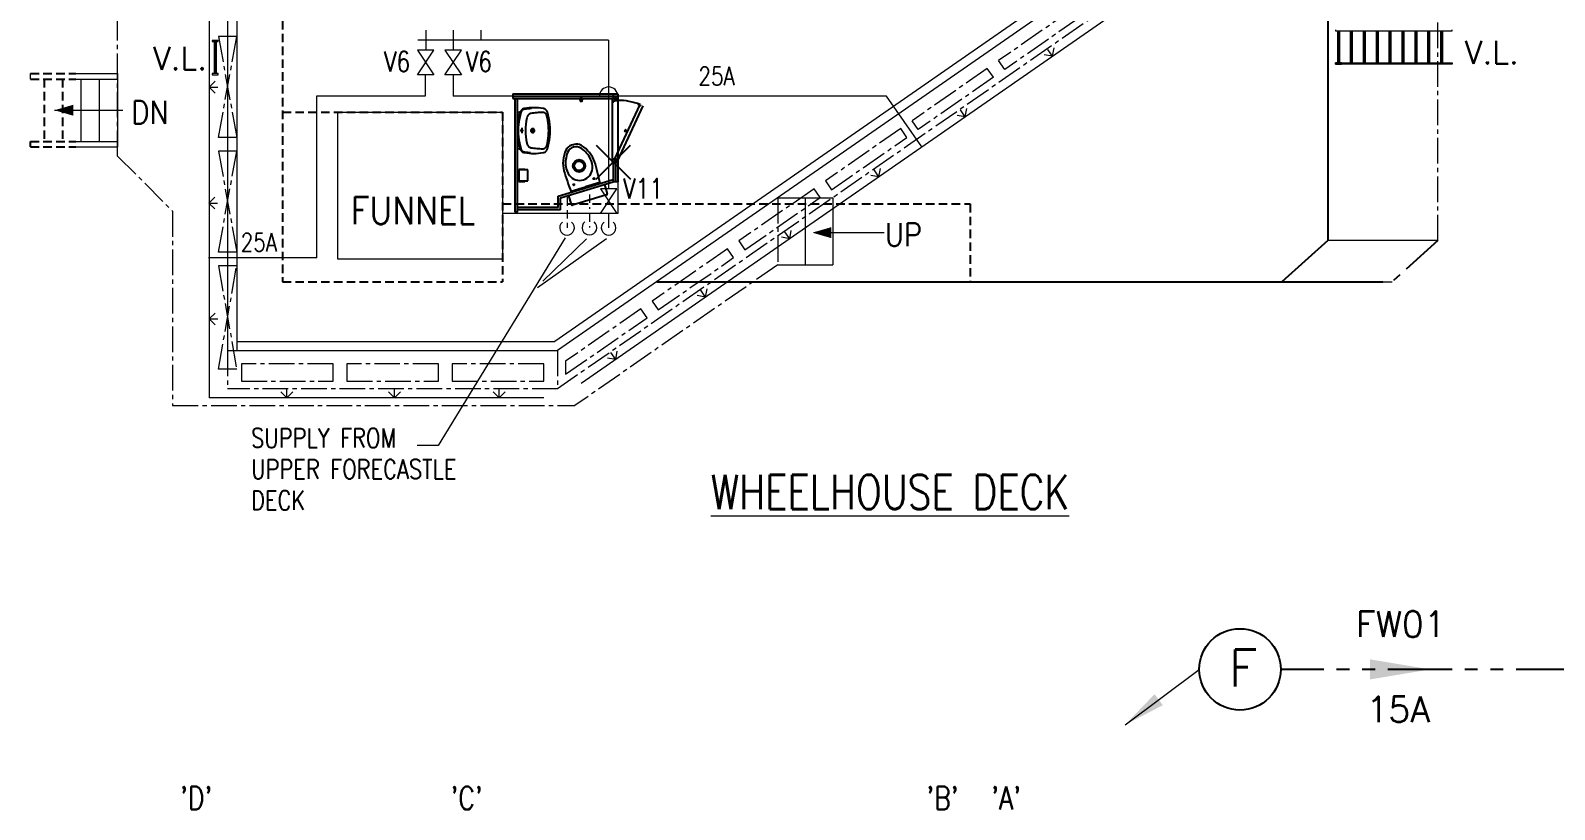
# Model space of a CAD drawing. Extents: x 475189 to 476029, y 1007718 to 1008015.
# Drawn here: x 475859.7 to 475948.8, y 1007899.8 to 1007945.3 of the extents above; entities that cross this region are included whole.
import ezdxf

# ---------------------------------------------------------------- set-up
doc = ezdxf.new("R2010")
doc.units = 0
doc.header["$LTSCALE"] = 2
doc.header["$MEASUREMENT"] = 0
doc.header["$PDMODE"] = 3
doc.header["$PDSIZE"] = -7
for name, pattern in [('CENTER', [2, 1.25, -0.25, 0.25, -0.25]), ('CENTER2', [1.125, 0.75, -0.125, 0.125, -0.125]), ('DASHDOT', [38.1, 12.7, -6.35, 12.7, -6.35]), ('DASHDOT2', [0.5, 0.25, -0.125, 0, -0.125]), ('DASHEDX2', [1.5, 1, -0.5]), ('HIDDEN', [0.375, 0.25, -0.125]), ('PHANTOM', [2.5, 1.25, -0.25, 0.25, -0.25, 0.25, -0.25])]:
    doc.linetypes.add(name, pattern=pattern)
doc.layers.get('0').update_dxf_attribs({"linetype": 'CONTINUOUS', "lineweight": 0})
for name, color, linetype in [('ballast', 1, 'HIDDEN'), ('Ballst existing', 1, 'DASHEDX2'), ('CUBICLE', 132, 'CONTINUOUS'), ('HID', 7, 'HIDDEN'), ('LAYER002', 7, 'CONTINUOUS'), ('LAYER010', 7, 'CONTINUOUS'), ('RED-1', 1, 'CONTINUOUS'), ('Yellow-1', 2, 'CONTINUOUS')]:
    doc.layers.add(name, color=color, linetype=linetype)
doc.layers.add('TEXT', color=1, linetype='CONTINUOUS', lineweight=0)
doc.styles.add('ROMANS', font='ROMANS.SHX')
doc.styles.add('SEDS_Romans', font='romans.shx')
doc.dimstyles.new('S1', dxfattribs={"dimtxt": 2, "dimasz": 2, "dimexe": 0.6, "dimexo": 0.7, "dimgap": 0.5, "dimtad": 1, "dimdec": 0, "dimtxsty": 'ROMANS', "dimcen": 0, "dimclrd": 1, "dimclre": 1, "dimclrt": 1, "dimadec": 0, "dimazin": 0, "dimtfac": 1, "dimtdec": 0, "dimtmove": 0, "dimatfit": 3, "dimfxl": 1, "dimlwd": -1, "dimlwe": -1, "dimarcsym": 1})

# ---------------------------------------------------------------- blocks, each defined once
blk = doc.blocks.new('Arrow ex')
at = {"layer": 'Ballst existing'}
blk.add_solid([(0, -0.589), (-3.532, 0), (0, 0.589)], dxfattribs=at)
blk.add_solid([(0, -0.589), (-3.532, 0), (0, 0.589)], dxfattribs=at)
blk = doc.blocks.new('A$C5D60111D')
at = {"layer": 'ballast', "ltscale": 0.05, "xscale": -1, "rotation": 180}
blk.add_blockref('Arrow ex', (0, 0), dxfattribs=at)
blk = doc.blocks.new('A$C72DB4BAD')
at = {"layer": 'TEXT'}
blk.add_leader([(-3.265, -2.971), (0, 0)], dimstyle='S1', override={"dimgap": 0.5, "dimtad": 0}, dxfattribs=at)
blk = doc.blocks.new('A$C2ADF06E2')
at = {"xscale": -1, "rotation": 259.0887627137698}
blk.add_blockref('A$C72DB4BAD', (0, 0), dxfattribs=at)

msp = doc.modelspace()

# ---------------------------------------------------------------- linework, layer by layer
at = {"color": 8, "linetype": 'CENTER2'}
for p, q in [((475941.959, 1007933.047), (475941.959, 1007995.235)), ((475932.309, 1007953.419), (475890.493, 1007924.38)), ((475864.76, 1007937.99), (475864.76, 1007951.006)), ((475920.68, 1007946.63), (475916.276, 1007943.572)), ((475921.038, 1007946.114), (475916.635, 1007943.056)), ((475870.658, 1007944.975), (475871.73, 1007939.078)), ((475870.658, 1007939.078), (475871.73, 1007944.975)), ((475915.616, 1007943.114), (475911.212, 1007940.056)), ((475915.974, 1007942.597), (475915.616, 1007943.114)), ((475916.635, 1007943.056), (475916.276, 1007943.572)), ((475915.974, 1007942.597), (475911.571, 1007939.539)), ((475911.571, 1007939.539), (475911.212, 1007940.056)), ((475910.552, 1007939.597), (475906.149, 1007936.539)), ((475910.91, 1007939.081), (475910.552, 1007939.597)), ((475870.658, 1007938.274), (475871.73, 1007932.377)), ((475870.658, 1007932.377), (475871.73, 1007938.274)), ((475906.507, 1007936.023), (475910.91, 1007939.081)), ((475864.76, 1007937.99), (475867.977, 1007934.773)), ((475906.149, 1007936.539), (475906.507, 1007936.023)), ((475905.488, 1007936.08), (475901.085, 1007933.022)), ((475905.847, 1007935.564), (475905.488, 1007936.08)), ((475867.977, 1007934.773), (475867.977, 1007923.397)), ((475901.443, 1007932.506), (475905.847, 1007935.564)), ((475903.36, 1007935.549), (475903.36, 1007931.633)), ((475901.085, 1007933.022), (475901.443, 1007932.506)), ((475900.424, 1007932.564), (475896.021, 1007929.506)), ((475896.379, 1007928.99), (475900.783, 1007932.048)), ((475900.783, 1007932.048), (475900.424, 1007932.564)), ((475870.658, 1007925.517), (475871.73, 1007931.573)), ((475870.658, 1007931.573), (475871.73, 1007925.517)), ((475903.36, 1007931.633), (475891.501, 1007923.397)), ((475896.021, 1007929.506), (475896.379, 1007928.99)), ((475895.36, 1007929.047), (475890.957, 1007925.989)), ((475890.957, 1007925.224), (475895.719, 1007928.531)), ((475895.719, 1007928.531), (475895.36, 1007929.047)), ((475871.194, 1007926.614), (475871.194, 1007924.38)), ((475877.359, 1007925.835), (475871.998, 1007925.835)), ((475871.998, 1007925.835), (475871.998, 1007924.814)), ((475877.359, 1007924.814), (475877.359, 1007925.835)), ((475883.524, 1007925.835), (475878.163, 1007925.835)), ((475878.163, 1007925.835), (475878.163, 1007924.814)), ((475883.524, 1007924.814), (475883.524, 1007925.835)), ((475889.689, 1007925.835), (475884.328, 1007925.835)), ((475884.328, 1007925.835), (475884.328, 1007924.814)), ((475889.689, 1007924.814), (475889.689, 1007925.835)), ((475890.493, 1007926.614), (475890.493, 1007924.38)), ((475890.957, 1007925.989), (475890.957, 1007925.224)), ((475871.73, 1007925.517), (475870.658, 1007925.517)), ((475890.493, 1007924.38), (475871.194, 1007924.38)), ((475871.998, 1007924.814), (475877.359, 1007924.814)), ((475878.163, 1007924.814), (475883.524, 1007924.814)), ((475884.328, 1007924.814), (475889.689, 1007924.814)), ((475867.977, 1007923.397), (475891.501, 1007923.397))]:
    msp.add_line(p, q, dxfattribs=at)
at = {"color": 8}
for p, q in [((475928.557, 1007953.699), (475890.325, 1007927.15)), ((475929.093, 1007953.419), (475890.493, 1007926.614)), ((475871.194, 1007951.81), (475871.194, 1007926.614)), ((475871.73, 1007952.168), (475871.73, 1007927.15)), ((475871.73, 1007951.81), (475871.73, 1007926.614)), ((475870.121, 1007950.336), (475870.121, 1007923.844)), ((475926.932, 1007949.032), (475891.866, 1007924.68)), ((475935.969, 1007945.377), (475935.969, 1007945.313)), ((475942.79, 1007945.313), (475942.79, 1007945.377)), ((475870.644, 1007944.755), (475870.296, 1007944.755)), ((475870.296, 1007944.755), (475870.296, 1007944.691)), ((475870.296, 1007944.691), (475870.644, 1007944.691)), ((475870.411, 1007944.691), (475870.411, 1007942.815)), ((475870.47, 1007944.691), (475870.47, 1007942.815)), ((475870.529, 1007944.691), (475870.529, 1007942.815)), ((475870.644, 1007944.691), (475870.644, 1007944.755)), ((475871.73, 1007944.975), (475870.658, 1007944.975)), ((475893.471, 1007944.77), (475882.326, 1007944.77)), ((475882.779, 1007945.36), (475882.779, 1007944.77)), ((475882.779, 1007944.77), (475882.779, 1007944.18)), ((475884.388, 1007945.36), (475884.388, 1007944.77)), ((475884.388, 1007944.77), (475884.388, 1007944.18)), ((475885.996, 1007945.36), (475885.996, 1007944.77)), ((475893.471, 1007944.77), (475893.471, 1007936.081)), ((475935.969, 1007945.313), (475942.79, 1007945.313)), ((475936.084, 1007945.313), (475936.084, 1007943.437)), ((475936.143, 1007945.313), (475936.143, 1007943.437)), ((475936.202, 1007945.313), (475936.202, 1007943.437)), ((475936.837, 1007945.313), (475936.837, 1007943.437)), ((475936.896, 1007945.313), (475936.896, 1007943.437)), ((475936.955, 1007945.313), (475936.955, 1007943.437)), ((475937.591, 1007945.313), (475937.591, 1007943.437)), ((475937.65, 1007945.313), (475937.65, 1007943.437)), ((475937.708, 1007945.313), (475937.708, 1007943.437)), ((475938.344, 1007945.313), (475938.344, 1007943.437)), ((475938.403, 1007945.313), (475938.403, 1007943.437)), ((475938.462, 1007945.313), (475938.462, 1007943.437)), ((475939.097, 1007945.313), (475939.097, 1007943.437)), ((475939.156, 1007945.313), (475939.156, 1007943.437)), ((475939.215, 1007945.313), (475939.215, 1007943.437)), ((475939.851, 1007945.313), (475939.851, 1007943.437)), ((475939.91, 1007945.313), (475939.91, 1007943.437)), ((475939.969, 1007945.313), (475939.969, 1007943.437)), ((475940.604, 1007945.313), (475940.604, 1007943.437)), ((475940.663, 1007945.313), (475940.663, 1007943.437)), ((475940.722, 1007945.313), (475940.722, 1007943.437)), ((475941.357, 1007945.313), (475941.357, 1007943.437)), ((475941.416, 1007945.313), (475941.416, 1007943.437)), ((475941.475, 1007945.313), (475941.475, 1007943.437)), ((475942.111, 1007945.313), (475942.111, 1007943.437)), ((475942.17, 1007945.313), (475942.17, 1007943.437)), ((475942.229, 1007945.313), (475942.229, 1007943.437)), ((475883.262, 1007944.18), (475882.297, 1007944.18)), ((475882.297, 1007942.733), (475883.262, 1007944.18)), ((475882.297, 1007944.18), (475883.262, 1007942.733)), ((475883.905, 1007944.18), (475884.87, 1007942.733)), ((475883.905, 1007942.733), (475884.87, 1007944.18)), ((475884.87, 1007944.18), (475883.905, 1007944.18)), ((475919.434, 1007943.825), (475918.947, 1007943.91)), ((475919.434, 1007943.825), (475919.15, 1007944.23)), ((475919.434, 1007943.825), (475919.519, 1007944.312)), ((475862.313, 1007942.815), (475864.76, 1007942.815)), ((475870.644, 1007942.815), (475870.296, 1007942.815)), ((475870.296, 1007942.815), (475870.296, 1007942.75)), ((475870.296, 1007942.75), (475870.644, 1007942.75)), ((475870.644, 1007942.75), (475870.644, 1007942.815)), ((475883.262, 1007942.733), (475882.297, 1007942.733)), ((475882.755, 1007942.733), (475882.755, 1007941.495)), ((475884.87, 1007942.733), (475883.905, 1007942.733)), ((475884.388, 1007942.733), (475884.388, 1007941.495)), ((475935.969, 1007943.437), (475942.79, 1007943.437)), ((475935.969, 1007943.372), (475935.969, 1007943.437)), ((475936.317, 1007943.437), (475935.969, 1007943.437)), ((475935.969, 1007943.437), (475935.969, 1007943.372)), ((475942.79, 1007943.372), (475935.969, 1007943.372)), ((475935.969, 1007943.372), (475936.317, 1007943.372)), ((475936.317, 1007943.372), (475936.317, 1007943.437)), ((475942.79, 1007943.437), (475942.79, 1007943.372)), ((475862.313, 1007942.493), (475864.76, 1007942.493)), ((475870.121, 1007942.024), (475870.471, 1007942.374)), ((475870.121, 1007942.024), (475870.616, 1007942.024)), ((475870.121, 1007942.024), (475870.471, 1007941.675)), ((475876.395, 1007941.495), (475876.395, 1007932.03)), ((475882.755, 1007941.495), (475876.395, 1007941.495)), ((475892.935, 1007941.495), (475884.388, 1007941.495)), ((475909.73, 1007941.495), (475894.007, 1007941.495)), ((475911.796, 1007938.52), (475909.73, 1007941.495)), ((475861.068, 1007940.67), (475865.075, 1007940.67)), ((475877.627, 1007940.552), (475877.627, 1007931.975)), ((475877.627, 1007940.552), (475887.277, 1007940.552)), ((475887.277, 1007940.552), (475887.277, 1007931.975)), ((475914.33, 1007940.281), (475913.844, 1007940.367)), ((475914.33, 1007940.281), (475914.047, 1007940.686)), ((475914.33, 1007940.281), (475914.416, 1007940.768)), ((475862.313, 1007938.848), (475864.76, 1007938.848)), ((475862.313, 1007938.526), (475864.76, 1007938.526)), ((475871.73, 1007939.078), (475870.658, 1007939.078)), ((475871.73, 1007939.078), (475870.658, 1007939.078)), ((475871.73, 1007938.274), (475870.658, 1007938.274)), ((475894.015, 1007936.483), (475894.015, 1007934.633)), ((475909.282, 1007936.775), (475908.795, 1007936.861)), ((475909.282, 1007936.775), (475908.998, 1007937.18)), ((475909.282, 1007936.775), (475909.367, 1007937.262)), ((475870.104, 1007935.243), (475870.453, 1007935.593)), ((475893.954, 1007936.081), (475892.989, 1007936.081)), ((475892.989, 1007934.633), (475893.954, 1007936.081)), ((475892.989, 1007936.081), (475893.954, 1007934.633)), ((475870.104, 1007935.243), (475870.453, 1007934.894)), ((475870.104, 1007935.243), (475870.598, 1007935.243)), ((475903.36, 1007935.549), (475906.576, 1007935.549)), ((475904.968, 1007935.549), (475904.968, 1007931.633)), ((475906.576, 1007935.549), (475906.576, 1007931.633)), ((475894.015, 1007934.633), (475887.277, 1007934.633)), ((475893.954, 1007934.633), (475892.989, 1007934.633)), ((475893.471, 1007934.633), (475893.471, 1007933.795)), ((475904.068, 1007933.154), (475903.581, 1007933.24)), ((475904.068, 1007933.154), (475903.785, 1007933.559)), ((475904.068, 1007933.154), (475904.154, 1007933.641)), ((475906.492, 1007933.509), (475909.589, 1007933.509)), ((475941.959, 1007933.047), (475935.526, 1007933.047)), ((475876.412, 1007932.03), (475870.077, 1007932.03)), ((475871.73, 1007932.377), (475870.658, 1007932.377)), ((475871.73, 1007932.377), (475870.658, 1007932.377)), ((475871.73, 1007931.573), (475870.658, 1007931.573)), ((475871.73, 1007931.573), (475870.658, 1007931.573)), ((475877.627, 1007931.975), (475887.277, 1007931.975)), ((475903.36, 1007931.633), (475906.576, 1007931.633)), ((475899.146, 1007929.743), (475899.232, 1007930.23)), ((475899.146, 1007929.743), (475898.659, 1007929.829)), ((475899.146, 1007929.743), (475898.862, 1007930.148)), ((475870.121, 1007928.459), (475870.471, 1007928.808)), ((475870.121, 1007928.459), (475870.471, 1007928.109)), ((475870.121, 1007928.459), (475870.616, 1007928.459)), ((475871.73, 1007927.15), (475890.325, 1007927.15)), ((475871.194, 1007926.614), (475890.493, 1007926.614)), ((475893.892, 1007926.088), (475893.406, 1007926.174)), ((475893.892, 1007926.088), (475893.609, 1007926.493)), ((475893.892, 1007926.088), (475893.978, 1007926.575)), ((475874.665, 1007923.844), (475874.315, 1007924.193)), ((475874.665, 1007923.844), (475874.665, 1007924.338)), ((475874.665, 1007923.844), (475875.015, 1007924.193)), ((475880.946, 1007923.844), (475880.597, 1007924.193)), ((475880.946, 1007923.844), (475880.946, 1007924.338)), ((475880.946, 1007923.844), (475881.296, 1007924.193)), ((475887.068, 1007923.844), (475886.718, 1007924.193)), ((475887.068, 1007923.844), (475887.068, 1007924.338)), ((475887.068, 1007923.844), (475887.418, 1007924.193)), ((475889.689, 1007923.844), (475870.121, 1007923.844))]:
    msp.add_line(p, q, dxfattribs=at)
at = {"color": 8, "linetype": 'Continuous'}
for p, q in [((475859.668, 1007942.493), (475859.668, 1007942.815)), ((475864.76, 1007942.815), (475864.76, 1007938.526)), ((475862.616, 1007942.493), (475862.616, 1007938.848)), ((475863.688, 1007942.493), (475863.688, 1007938.848))]:
    msp.add_line(p, q, dxfattribs=at)
at = {"color": 8, "linetype": 'HIDDEN'}
msp.add_line((475891.041, 1007935.58), (475891.041, 1007933.79), dxfattribs=at)
at = {"color": 8, "linetype": 'DASHDOT2'}
msp.add_line((475892.35, 1007935.744), (475892.35, 1007933.803), dxfattribs=at)
at = {"color": 8, "linetype": 'DASHDOT'}
msp.add_line((475938.742, 1007930.634), (475939.279, 1007930.634), dxfattribs=at)
at = {"color": 8, "linetype": 'CENTER'}
msp.add_line((475938.742, 1007930.634), (475939.279, 1007930.634), dxfattribs=at)
at = {"color": 8, "lineweight": 0}
msp.add_line((475874.41, 1007926.614), (475881.578, 1007926.614), dxfattribs=at)
at = {"color": 8}
for points in [[(475861.068, 1007940.67, 0, 0.643, 0), (475862.177, 1007940.67, 0.643, 0.643, 0)], [(475905.382, 1007933.509, 0, 0.643, 0), (475906.492, 1007933.509, 0.643, 0.643, 0)]]:
    msp.add_lwpolyline(points, format="xyseb", dxfattribs=at)
for points in [[(475890.934, 1007933.211), (475883.51, 1007921.052), (475882.285, 1007921.052)], [(475893.355, 1007933.152), (475889.315, 1007930.285)], [(475892.183, 1007933.152), (475889.617, 1007930.666)]]:
    msp.add_lwpolyline(points, dxfattribs=at)
for centre, radius, start, end in [((475893.471, 1007941.495), 0.536, 0, 180), ((475891.041, 1007933.79), 0.429, 128.68219, 51.31781), ((475892.35, 1007933.803), 0.429, 128.68219, 51.31781), ((475893.471, 1007933.795), 0.429, 128.68219, 51.31781)]:
    msp.add_arc(centre, radius, start, end, dxfattribs=at)
at = {"layer": 'ballast', "linetype": 'PHANTOM', "ltscale": 1.5}
msp.add_line((475950.287, 1007907.962), (475932.772, 1007907.962), dxfattribs=at)
at = {"layer": 'ballast', "color": 1, "linetype": 'Continuous', "ltscale": 10}
msp.add_circle((475930.389, 1007907.962), 2.382, dxfattribs=at)
at = {"layer": 'CUBICLE', "color": 8, "linetype": 'Continuous'}
for p, q in [((475887.877, 1007941.625), (475887.877, 1007941.357)), ((475887.877, 1007941.625), (475894.015, 1007941.625)), ((475887.877, 1007941.491), (475894.015, 1007941.491)), ((475887.877, 1007941.357), (475894.015, 1007941.357)), ((475888.011, 1007934.709), (475888.011, 1007941.357)), ((475888.145, 1007934.709), (475888.145, 1007941.357)), ((475893.694, 1007941.357), (475894.015, 1007941.357)), ((475893.694, 1007941.169), (475893.694, 1007941.357)), ((475893.694, 1007941.169), (475893.774, 1007941.169)), ((475893.694, 1007937.818), (475893.694, 1007941.169)), ((475893.747, 1007941.625), (475893.747, 1007941.357)), ((475893.774, 1007941.249), (475894.015, 1007941.249)), ((475893.774, 1007941.249), (475893.774, 1007941.169)), ((475893.839, 1007937.82), (475895.321, 1007940.998)), ((475893.881, 1007941.491), (475893.881, 1007941.357)), ((475894.015, 1007941.625), (475894.015, 1007937.765)), ((475894.015, 1007941.491), (475894.015, 1007936.483)), ((475894.015, 1007941.357), (475894.015, 1007941.249)), ((475894.015, 1007937.738), (475895.5, 1007940.921)), ((475895.366, 1007940.921), (475895.187, 1007940.998)), ((475891.374, 1007938.648), (475891.304, 1007938.627)), ((475891.374, 1007938.648), (475891.443, 1007938.669)), ((475893.694, 1007937.631), (475893.694, 1007937.818)), ((475893.694, 1007937.818), (475893.774, 1007937.818)), ((475893.694, 1007937.631), (475894.015, 1007937.631)), ((475893.747, 1007937.631), (475893.747, 1007936.483)), ((475893.774, 1007937.818), (475893.774, 1007937.738)), ((475893.774, 1007937.738), (475894.015, 1007937.738)), ((475893.839, 1007937.82), (475894.015, 1007937.738)), ((475893.881, 1007937.631), (475893.881, 1007936.483)), ((475894.015, 1007937.631), (475894.015, 1007937.738)), ((475888.145, 1007936.987), (475888.145, 1007936.719)), ((475888.145, 1007936.987), (475888.161, 1007936.986)), ((475888.145, 1007936.719), (475888.161, 1007936.72)), ((475888.199, 1007936.921), (475888.199, 1007936.92)), ((475888.199, 1007936.787), (475888.199, 1007936.785)), ((475888.204, 1007936.92), (475888.215, 1007936.92)), ((475888.204, 1007936.92), (475888.204, 1007936.786)), ((475888.204, 1007936.786), (475888.215, 1007936.786)), ((475888.579, 1007937.196), (475888.226, 1007937.196)), ((475888.226, 1007937.196), (475888.226, 1007936.931)), ((475888.579, 1007937.18), (475888.226, 1007937.18)), ((475888.74, 1007937.175), (475888.226, 1007937.175)), ((475888.226, 1007936.776), (475888.226, 1007936.51)), ((475888.226, 1007936.532), (475888.74, 1007936.532)), ((475888.226, 1007936.526), (475888.579, 1007936.526)), ((475888.226, 1007936.51), (475888.579, 1007936.51)), ((475888.231, 1007937.175), (475888.231, 1007936.532)), ((475888.579, 1007937.196), (475888.579, 1007937.18)), ((475888.579, 1007936.51), (475888.579, 1007936.526)), ((475888.74, 1007936.532), (475888.74, 1007937.175)), ((475890.531, 1007935.647), (475893.747, 1007936.623)), ((475890.665, 1007935.548), (475893.747, 1007936.483)), ((475894.015, 1007936.483), (475893.747, 1007936.483)), ((475890.531, 1007934.977), (475890.531, 1007935.647)), ((475891.124, 1007935.687), (475891.287, 1007935.148)), ((475891.287, 1007935.933), (475892.121, 1007936.186)), ((475892.969, 1007936.387), (475891.304, 1007935.882)), ((475893.355, 1007935.72), (475891.354, 1007935.113)), ((475892.955, 1007936.439), (475892.121, 1007936.186)), ((475893.227, 1007936.325), (475893.391, 1007935.787)), ((475888.145, 1007934.709), (475888.011, 1007934.709)), ((475890.531, 1007934.977), (475888.145, 1007934.977)), ((475890.665, 1007934.843), (475888.145, 1007934.843)), ((475890.665, 1007934.843), (475890.665, 1007935.548))]:
    msp.add_line(p, q, dxfattribs=at)
at = {"layer": 'CUBICLE', "color": 8}
for p, q in [((475891.925, 1007941.357), (475891.817, 1007941.357)), ((475891.817, 1007941.357), (475891.817, 1007941.305)), ((475891.925, 1007941.305), (475891.817, 1007941.305)), ((475891.925, 1007941.21), (475891.817, 1007941.21)), ((475891.817, 1007941.201), (475891.817, 1007941.21)), ((475891.925, 1007941.201), (475891.817, 1007941.201)), ((475891.923, 1007941.301), (475891.819, 1007941.301)), ((475891.923, 1007941.213), (475891.819, 1007941.213)), ((475891.823, 1007941.196), (475891.919, 1007941.196)), ((475891.871, 1007941.383), (475891.871, 1007941.169)), ((475891.925, 1007941.305), (475891.925, 1007941.357)), ((475891.925, 1007941.201), (475891.925, 1007941.21)), ((475888.145, 1007940.548), (475888.145, 1007938.412)), ((475888.399, 1007939.636), (475888.399, 1007939.324)), ((475888.886, 1007939.48), (475889.183, 1007939.48)), ((475889.035, 1007939.636), (475889.035, 1007939.324)), ((475894.605, 1007939.398), (475894.409, 1007939.485)), ((475894.453, 1007939.518), (475894.414, 1007939.43)), ((475894.416, 1007939.423), (475894.46, 1007939.521)), ((475894.416, 1007939.423), (475894.424, 1007939.42)), ((475894.424, 1007939.42), (475894.468, 1007939.517)), ((475894.428, 1007939.419), (475894.471, 1007939.515)), ((475894.46, 1007939.521), (475894.468, 1007939.517)), ((475894.509, 1007939.384), (475894.551, 1007939.479)), ((475894.511, 1007939.381), (475894.555, 1007939.479)), ((475894.511, 1007939.381), (475894.558, 1007939.36)), ((475894.602, 1007939.458), (475894.555, 1007939.479)), ((475894.558, 1007939.36), (475894.602, 1007939.458))]:
    msp.add_line(p, q, dxfattribs=at)
at = {"layer": 'CUBICLE', "color": 8, "linetype": 'Continuous'}
for centre, radius in [((475891.747, 1007937.417), 0.362), ((475891.747, 1007937.417), 0.281), ((475892.618, 1007936.673), 0.0402), ((475891.438, 1007936.315), 0.0402)]:
    msp.add_circle(centre, radius, dxfattribs=at)
at = {"layer": 'CUBICLE', "color": 8}
for centre, radius, start, end in [((475891.823, 1007941.305), 0.00536, 180, 222.92545), ((475891.823, 1007941.21), 0.00536, 137.07455, 180), ((475891.823, 1007941.201), 0.00536, 180, 270), ((475891.771, 1007941.257), 0.0647, 317.07455, 42.92545), ((475891.971, 1007941.257), 0.0647, 137.07455, 222.92545), ((475891.919, 1007941.201), 0.00536, 270, 0), ((475891.919, 1007941.305), 0.00536, 317.07455, 0), ((475891.919, 1007941.21), 0.00536, 0, 42.92545), ((475888.121, 1007940.983), 0.436, 273.23823, 284.77324), ((475891.921, 1007939.483), 3.776, 163.6119, 174.55744), ((475891.917, 1007939.483), 3.729, 163.6119, 174.55744), ((475888.119, 1007940.989), 0.442, 284.78253, 296.21164), ((475888.602, 1007940.469), 0.314, 154.15406, 165.33651), ((475888.596, 1007940.472), 0.307, 142.80382, 154.16118), ((475888.599, 1007940.468), 0.268, 154.15406, 165.33651), ((475888.589, 1007940.477), 0.298, 131.23182, 142.80736), ((475888.593, 1007940.471), 0.262, 142.80382, 154.16118), ((475888.587, 1007940.476), 0.254, 131.23182, 142.80736), ((475888.583, 1007940.484), 0.289, 119.42663, 131.23079), ((475888.583, 1007940.481), 0.247, 119.42663, 131.23079), ((475888.58, 1007940.49), 0.282, 107.41584, 119.42069), ((475888.579, 1007940.486), 0.241, 107.41584, 119.42069), ((475888.578, 1007940.494), 0.277, 95.26519, 107.40568), ((475888.578, 1007940.49), 0.237, 95.26519, 107.40568), ((475889.098, 1007937.45), 3.365, 90.00289, 99.32776), ((475889.099, 1007937.441), 3.329, 95.96508, 99.32549), ((475892.308, 1007939.481), 3.697, 168.4862, 179.96277), ((475889.04, 1007940.146), 0.362, 159.20779, 169.41898), ((475889.034, 1007940.149), 0.356, 148.87903, 159.21424), ((475889.027, 1007940.153), 0.347, 138.38058, 148.88336), ((475889.098, 1007937.447), 3.323, 92.60056, 95.96481), ((475889.02, 1007940.159), 0.338, 127.68818, 138.38204), ((475889.015, 1007940.166), 0.329, 116.80307, 127.68624), ((475889.012, 1007940.172), 0.322, 105.75465, 116.79768), ((475889.738, 1007935.059), 5.484, 94.9376, 98.53838), ((475889.098, 1007937.45), 3.365, 80.67224, 89.99711), ((475889.738, 1007935.057), 5.487, 91.33804, 94.9377), ((475889.627, 1007940.311), 0.231, 82.17988, 94.21858), ((475889.618, 1007940.494), 0.277, 72.59432, 84.73481), ((475889.627, 1007940.31), 0.233, 70.19235, 82.16807), ((475889.616, 1007940.49), 0.282, 60.57931, 72.58416), ((475889.626, 1007940.305), 0.237, 58.3552, 70.18325), ((475889.622, 1007940.3), 0.244, 46.72631, 58.35033), ((475889.613, 1007940.484), 0.289, 48.76921, 60.57337), ((475889.617, 1007940.295), 0.251, 35.32625, 46.72614), ((475889.607, 1007940.477), 0.298, 37.19264, 48.76818), ((475889.612, 1007940.291), 0.258, 24.13859, 35.33031), ((475889.6, 1007940.472), 0.307, 25.83882, 37.19618), ((475889.606, 1007940.288), 0.263, 13.11634, 24.14588), ((475886.277, 1007939.482), 3.69, 4.51631, 13.5836), ((475889.594, 1007940.469), 0.314, 14.66349, 25.84594), ((475886.275, 1007939.483), 3.776, 5.44256, 16.3881), ((475891.942, 1007939.48), 3.797, 174.54742, 185.45258), ((475891.937, 1007939.48), 3.75, 174.54742, 185.45258), ((475888.405, 1007939.48), 0.0583, 169.28412, 180.00482), ((475888.405, 1007939.48), 0.0583, 179.99518, 190.71588), ((475888.404, 1007939.48), 0.0577, 158.49701, 169.29322), ((475888.404, 1007939.48), 0.0577, 190.70678, 201.50299), ((475888.403, 1007939.481), 0.0566, 147.56595, 158.50447), ((475888.403, 1007939.48), 0.0566, 201.49553, 212.43405), ((475888.402, 1007939.481), 0.0551, 136.44054, 147.57068), ((475888.402, 1007939.479), 0.0551, 212.42932, 223.55946), ((475888.401, 1007939.483), 0.0536, 125.09638, 136.44155), ((475888.401, 1007939.478), 0.0536, 223.55845, 234.90362), ((475888.4, 1007939.484), 0.0522, 113.54186, 125.0931), ((475888.4, 1007939.477), 0.0522, 234.9069, 246.45814), ((475888.399, 1007939.485), 0.0511, 101.82039, 113.5344), ((475888.399, 1007939.476), 0.0511, 246.4656, 258.17961), ((475888.399, 1007939.485), 0.0505, 90.00584, 101.80985), ((475888.399, 1007939.475), 0.0505, 258.19015, 269.99416), ((475888.399, 1007939.485), 0.0505, 78.19015, 89.99416), ((475888.399, 1007939.475), 0.0505, 270.00584, 281.80985), ((475888.399, 1007939.485), 0.0511, 66.4656, 78.17961), ((475888.399, 1007939.476), 0.0511, 281.82039, 293.5344), ((475888.399, 1007939.484), 0.0522, 54.9069, 66.45814), ((475888.399, 1007939.477), 0.0522, 293.54186, 305.0931), ((475888.398, 1007939.483), 0.0536, 43.55845, 54.90362), ((475888.398, 1007939.478), 0.0536, 305.09638, 316.44155), ((475888.397, 1007939.481), 0.0551, 32.42932, 43.55946), ((475888.397, 1007939.479), 0.0551, 316.44054, 327.57068), ((475888.395, 1007939.481), 0.0566, 21.49553, 32.43405), ((475888.395, 1007939.48), 0.0566, 327.56595, 338.50447), ((475888.394, 1007939.48), 0.0577, 10.70678, 21.50299), ((475888.394, 1007939.48), 0.0577, 338.49701, 349.29322), ((475888.394, 1007939.48), 0.0583, 359.99518, 10.71588), ((475888.394, 1007939.48), 0.0583, 349.28412, 0.00482), ((475892.308, 1007939.48), 3.697, 179.95096, 191.42718), ((475889.045, 1007939.48), 0.117, 169.28412, 180.00482), ((475889.045, 1007939.48), 0.117, 179.99518, 190.71588), ((475889.044, 1007939.48), 0.115, 158.49701, 169.29322), ((475889.044, 1007939.48), 0.115, 190.70678, 201.50299), ((475889.042, 1007939.481), 0.113, 147.56595, 158.50447), ((475889.042, 1007939.479), 0.113, 201.49553, 212.43405), ((475889.04, 1007939.483), 0.11, 136.44054, 147.57068), ((475889.04, 1007939.477), 0.11, 212.42932, 223.55946), ((475889.037, 1007939.485), 0.107, 125.09639, 136.44155), ((475889.037, 1007939.475), 0.107, 223.55845, 234.90361), ((475889.041, 1007939.48), 0.07, 169.28412, 180.00482), ((475889.041, 1007939.48), 0.07, 179.99518, 190.71588), ((475889.04, 1007939.48), 0.0693, 158.49701, 169.29322), ((475889.04, 1007939.48), 0.0693, 190.70678, 201.50299), ((475889.036, 1007939.487), 0.104, 113.54186, 125.0931), ((475889.039, 1007939.481), 0.0679, 147.56595, 158.50447), ((475889.039, 1007939.48), 0.0679, 201.49553, 212.43405), ((475889.036, 1007939.473), 0.104, 234.9069, 246.45814), ((475889.038, 1007939.482), 0.0662, 136.44054, 147.57068), ((475889.038, 1007939.479), 0.0662, 212.42932, 223.55946), ((475889.036, 1007939.483), 0.0643, 125.09638, 136.44155), ((475889.036, 1007939.477), 0.0643, 223.55845, 234.90361), ((475889.035, 1007939.489), 0.102, 101.82039, 113.5344), ((475889.035, 1007939.471), 0.102, 246.4656, 258.17961), ((475889.035, 1007939.484), 0.0626, 113.54186, 125.0931), ((475889.035, 1007939.476), 0.0626, 234.9069, 246.45814), ((475889.035, 1007939.486), 0.0613, 101.82039, 113.5344), ((475889.035, 1007939.475), 0.0613, 246.4656, 258.17961), ((475889.035, 1007939.49), 0.101, 90.00584, 101.80985), ((475889.035, 1007939.47), 0.101, 258.19015, 269.99416), ((475889.035, 1007939.486), 0.0606, 90.00584, 101.80985), ((475889.035, 1007939.474), 0.0606, 258.19015, 269.99416), ((475889.035, 1007939.49), 0.101, 78.19015, 89.99416), ((475889.035, 1007939.486), 0.0606, 78.19015, 89.99416), ((475889.035, 1007939.474), 0.0606, 270.00584, 281.80985), ((475889.035, 1007939.47), 0.101, 270.00584, 281.80985), ((475889.034, 1007939.486), 0.0613, 66.4656, 78.17961), ((475889.034, 1007939.475), 0.0613, 281.82039, 293.5344), ((475889.034, 1007939.489), 0.102, 66.4656, 78.17961), ((475889.034, 1007939.471), 0.102, 281.82039, 293.5344), ((475889.034, 1007939.484), 0.0626, 54.9069, 66.45814), ((475889.034, 1007939.476), 0.0626, 293.54186, 305.0931), ((475889.033, 1007939.483), 0.0643, 43.55845, 54.90362), ((475889.033, 1007939.477), 0.0643, 305.09639, 316.44155), ((475889.033, 1007939.487), 0.104, 54.9069, 66.45814), ((475889.033, 1007939.473), 0.104, 293.54186, 305.0931), ((475889.031, 1007939.482), 0.0662, 32.42932, 43.55946), ((475889.031, 1007939.479), 0.0662, 316.44054, 327.57068), ((475889.03, 1007939.481), 0.0679, 21.49553, 32.43405), ((475889.03, 1007939.48), 0.0679, 327.56595, 338.50447), ((475889.032, 1007939.485), 0.107, 43.55845, 54.90361), ((475889.029, 1007939.48), 0.0693, 10.70678, 21.50299), ((475889.029, 1007939.48), 0.0693, 338.49701, 349.29322), ((475889.032, 1007939.475), 0.107, 305.09639, 316.44155), ((475889.028, 1007939.48), 0.07, 359.99518, 10.71588), ((475889.028, 1007939.48), 0.07, 349.28412, 0.00482), ((475889.029, 1007939.483), 0.11, 32.42932, 43.55946), ((475889.029, 1007939.477), 0.11, 316.44054, 327.57068), ((475889.027, 1007939.481), 0.113, 21.49553, 32.43405), ((475889.027, 1007939.479), 0.113, 327.56595, 338.50447), ((475889.025, 1007939.48), 0.115, 10.70678, 21.50299), ((475889.025, 1007939.48), 0.115, 338.49701, 349.29322), ((475889.024, 1007939.48), 0.117, 359.99518, 10.71588), ((475889.024, 1007939.48), 0.117, 349.28412, 0.00482), ((475886.277, 1007939.479), 3.69, 346.4164, 355.48369), ((475886.263, 1007939.48), 3.704, 355.47793, 4.52207), ((475886.254, 1007939.48), 3.797, 354.54742, 5.45258), ((475888.121, 1007937.977), 0.436, 75.22676, 86.76177), ((475891.921, 1007939.477), 3.776, 185.44256, 196.3881), ((475891.917, 1007939.478), 3.729, 185.44256, 196.3881), ((475888.119, 1007937.972), 0.442, 63.78836, 75.21747), ((475888.602, 1007938.492), 0.314, 194.66349, 205.84594), ((475888.596, 1007938.489), 0.307, 205.83882, 217.19618), ((475888.599, 1007938.492), 0.268, 194.66349, 205.84594), ((475888.589, 1007938.483), 0.298, 217.19264, 228.76818), ((475888.593, 1007938.489), 0.262, 205.83882, 217.19618), ((475888.587, 1007938.485), 0.254, 217.19264, 228.76818), ((475888.583, 1007938.477), 0.289, 228.76921, 240.57337), ((475888.583, 1007938.479), 0.247, 228.76921, 240.57337), ((475888.579, 1007938.474), 0.241, 240.57931, 252.58416), ((475888.578, 1007938.47), 0.237, 252.59432, 264.73481), ((475889.04, 1007938.814), 0.362, 190.58102, 200.79221), ((475889.034, 1007938.812), 0.356, 200.78576, 211.12097), ((475889.027, 1007938.807), 0.347, 211.11664, 221.61942), ((475889.02, 1007938.801), 0.338, 221.61796, 232.31182), ((475889.015, 1007938.794), 0.329, 232.31376, 243.19693), ((475889.012, 1007938.788), 0.322, 243.20232, 254.24535), ((475889.738, 1007943.901), 5.484, 261.46162, 265.0624), ((475889.738, 1007943.904), 5.487, 265.0623, 268.66196), ((475889.627, 1007938.649), 0.231, 265.78142, 277.82012), ((475889.627, 1007938.651), 0.233, 277.83193, 289.80765), ((475889.626, 1007938.655), 0.237, 289.81675, 301.6448), ((475889.622, 1007938.66), 0.244, 301.64967, 313.27369), ((475889.613, 1007938.477), 0.289, 299.42663, 311.23079), ((475889.617, 1007938.665), 0.251, 313.27386, 324.67375), ((475889.607, 1007938.483), 0.298, 311.23182, 322.80736), ((475889.612, 1007938.67), 0.258, 324.66969, 335.86141), ((475889.6, 1007938.489), 0.307, 322.80382, 334.16118), ((475889.606, 1007938.672), 0.263, 335.85412, 346.88366), ((475889.594, 1007938.492), 0.314, 334.15406, 345.33651), ((475886.275, 1007939.477), 3.776, 343.6119, 354.55744), ((475888.58, 1007938.471), 0.282, 240.57931, 252.58416), ((475888.578, 1007938.466), 0.277, 252.59432, 264.73481), ((475889.098, 1007941.51), 3.365, 260.67224, 269.99711), ((475889.099, 1007941.519), 3.329, 260.67463, 263.66446), ((475889.098, 1007941.514), 3.324, 263.66465, 266.65771), ((475889.098, 1007941.51), 3.365, 270.00289, 279.32776), ((475889.618, 1007938.466), 0.277, 275.26519, 287.40568), ((475889.616, 1007938.471), 0.282, 287.41584, 299.42069)]:
    msp.add_arc(centre, radius, start, end, dxfattribs=at)
at = {"layer": 'CUBICLE', "color": 8, "linetype": 'Continuous'}
for centre, radius, start, end in [((475894.015, 1007937.738), 3.511, 68.17272, 90), ((475892.675, 1007937.562), 1.871, 155.55719, 193.69339), ((475891.46, 1007938.114), 0.536, 106.88188, 155.55719), ((475891.569, 1007938.003), 0.536, 54.50541, 159.25836), ((475891.599, 1007938.156), 0.536, 58.20657, 106.88188), ((475890.896, 1007937.022), 1.871, 20.07037, 58.20657), ((475890.888, 1007937.047), 1.71, 26.74553, 54.50541), ((475892.667, 1007937.588), 1.71, 159.25836, 187.01823), ((475892.034, 1007937.51), 1.072, 187.01823, 217.3424), ((475891.457, 1007937.335), 1.072, 356.42136, 26.74553), ((475871.742, 1007931.559), 21.784, 12.85499, 16.27359), ((475888.158, 1007936.954), 0.0322, 15.23344, 86.01917), ((475888.158, 1007936.752), 0.0322, 273.98083, 344.76569), ((475887.788, 1007936.853), 0.416, 344.76569, 15.23344), ((475888.215, 1007936.931), 0.0107, 270, 0), ((475888.215, 1007936.776), 0.0107, 0, 90), ((475911.634, 1007943.666), 21.784, 197.49017, 200.90877), ((475891.778, 1007937.314), 0.751, 217.3424, 356.42136), ((475891.292, 1007935.918), 0.0161, 106.88188, 200.85219), ((475891.3, 1007935.897), 0.0161, 200.90877, 286.88188), ((475892.959, 1007936.423), 0.0161, 12.91157, 106.88188), ((475892.964, 1007936.402), 0.0161, 286.88188, 12.85499), ((475893.339, 1007935.771), 0.0536, 286.88212, 16.88199), ((475891.339, 1007935.164), 0.0536, 196.88199, 286.88214)]:
    msp.add_arc(centre, radius, start, end, dxfattribs=at)
at = {"layer": 'CUBICLE', "color": 8}
for centre, major_axis, start_param, end_param in [((475894.419, 1007939.428), (0.00379, -0.00379), 3.508111, 5.078908), ((475894.426, 1007939.424), (0.00379, 0.00379), 3.508111, 4.257302), ((475894.449, 1007939.358), (0.0458, -0.0458), 1.188124, 2.686505), ((475894.458, 1007939.516), (0.00379, -0.00379), 1.937315, 3.508111), ((475894.466, 1007939.513), (0.00379, -0.00379), 1.188124, 1.937315), ((475894.53, 1007939.54), (0.0458, 0.0458), 2.758921, 4.257302), ((475894.514, 1007939.386), (0.00379, -0.00379), 4.329717, 5.078908), ((475894.553, 1007939.474), (0.00379, -0.00379), 1.937315, 2.686505)]:
    msp.add_ellipse(centre, major_axis=major_axis, ratio=1, start_param=start_param, end_param=end_param, dxfattribs=at)
at = {"layer": 'CUBICLE', "color": 8, "linetype": 'Continuous'}
msp.add_point((475893.747, 1007937.631), dxfattribs=at)
at = {"layer": 'HID', "color": 8}
for p, q in [((475874.41, 1007997.647), (475874.41, 1007930.634)), ((475859.668, 1007942.815), (475862.313, 1007942.815)), ((475859.668, 1007942.493), (475862.313, 1007942.493)), ((475860.472, 1007942.493), (475860.472, 1007938.848)), ((475861.544, 1007942.493), (475861.544, 1007938.848)), ((475874.41, 1007940.552), (475887.277, 1007940.552)), ((475887.277, 1007940.552), (475887.277, 1007930.634)), ((475859.668, 1007938.848), (475862.313, 1007938.848)), ((475859.668, 1007938.526), (475859.668, 1007938.848)), ((475859.668, 1007938.526), (475862.313, 1007938.526)), ((475874.41, 1007930.634), (475887.277, 1007930.634))]:
    msp.add_line(p, q, dxfattribs=at)
at = {"layer": 'LAYER002', "color": 8, "linetype": 'CENTER'}
msp.add_line((475941.959, 1007933.047), (475939.279, 1007930.634), dxfattribs=at)
msp.add_line((475941.959, 1007933.047), (475939.279, 1007930.634), dxfattribs=at)
at = {"layer": 'RED-1', "color": 8, "linetype": 'HIDDEN'}
for p, q in [((475887.277, 1007935.191), (475914.618, 1007935.191)), ((475914.618, 1007935.191), (475914.618, 1007930.634))]:
    msp.add_line(p, q, dxfattribs=at)
at = {"layer": 'Yellow-1', "color": 8}
for p, q in [((475935.526, 1007995.235), (475935.526, 1007933.047)), ((475935.526, 1007933.047), (475932.845, 1007930.634)), ((475896.283, 1007930.634), (475938.742, 1007930.634))]:
    msp.add_line(p, q, dxfattribs=at)

# ---------------------------------------------------------------- block references
at = {"rotation": 180}
msp.add_blockref('A$C5D60111D', (475937.986, 1007907.962), dxfattribs=at)
at = {"layer": 'ballast', "xscale": 1.226135022971705, "yscale": 1.226135022971705, "zscale": 1.226135022971705}
msp.add_blockref('A$C2ADF06E2', (475928.007, 1007907.962), dxfattribs=at)

# ---------------------------------------------------------------- texts
at = {"color": 8, "style": 'ROMANS'}
for s, height, width, p in [('V6', 1.1794, 0.8, (475880.336, 1007942.932)), ('V6', 1.1794, 0.8, (475885.12, 1007942.932)), ('25A', 1.0722, 0.8, (475898.723, 1007942.131)), ('DN', 1.3403, 0.88, (475865.57, 1007939.88)), ('V11', 1.1794, 0.8, (475894.315, 1007935.5)), ('25A', 1.0722, 0.8, (475871.955, 1007932.407)), ('SUPPLY FROM', 1.12581, 0.8, (475872.564, 1007920.935)), ('UPPER FORECASTLE', 1.12581, 0.8, (475872.564, 1007919.112)), ('%%UWHEELHOUSE DECK', 2.01038, 0.8, (475899.453, 1007917.342)), ('DECK', 1.1258, 0.8, (475872.564, 1007917.289)), ("'D'", 1.3403, 0.8, (475868.414, 1007899.764)), ("'C'", 1.3403, 0.8, (475884.229, 1007899.764)), ("'B'", 1.3403, 0.8, (475912.051, 1007899.764)), ("'A'", 1.3403, 0.8, (475915.842, 1007899.764))]:
    msp.add_text(s, height=height, dxfattribs=dict(at, width=width)).set_placement(p)
at = {"color": 8, "linetype": 'Continuous', "style": 'ROMANS', "width": 0.88}
msp.add_text('FUNNEL', height=1.6083, dxfattribs=at).set_placement((475878.395, 1007934.005))
at = {"color": 8, "style": 'ROMANS', "width": 0.88}
msp.add_text('UP', height=1.3403, rotation=0.00574, dxfattribs=at).set_placement((475909.627, 1007932.718))
at = {"layer": 'ballast', "color": 1, "char_height": 1.5, "width": 7.65786, "attachment_point": 5, "style": 'SEDS_Romans'}
for s, insert in [('FW01', (475939.791, 1007910.609)), ('15A', (475939.639, 1007905.624))]:
    msp.add_mtext(s, dxfattribs=dict(at, insert=insert))
at = {"layer": 'ballast', "color": 1, "lineweight": 0, "insert": (475930.578, 1007908.035), "char_height": 2.166, "width": 8.68401, "attachment_point": 5, "style": 'SEDS_Romans'}
msp.add_mtext('F', dxfattribs=at)
at = {"layer": 'LAYER010', "color": 8, "linetype": 'Continuous', "style": 'ROMANS'}
for p in [(475943.536, 1007943.383), (475866.833, 1007943.033)]:
    msp.add_text('V.L.', height=1.3403, dxfattribs=at).set_placement(p)

doc.saveas('drawing.dxf')
